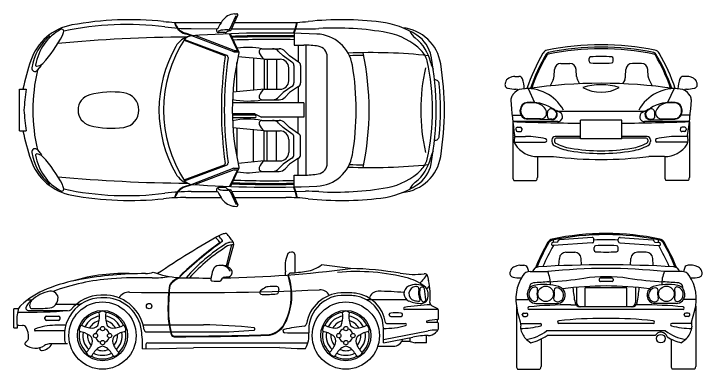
# Model space of a CAD drawing. Header units: millimetres. Extents: x -8431 to 21423, y 12317 to 28660.
# Drawn here: x 2724.99 to 2731.4, y 12316.99 to 12320.29 of the extents above; entities that cross this region are included whole.
import ezdxf

# ---------------------------------------------------------------- set-up
doc = ezdxf.new("R2010")
doc.units = ezdxf.units.MM

# ---------------------------------------------------------------- blocks, each defined once
blk = doc.blocks.new('coche086-Mazda Roadster')
for p, q in [((1472.505, 1578.3822), (1472.5597, 1578.5032)), ((1472.5176, 1578.3769), (1472.5759, 1578.5057)), ((1472.5453, 1578.5185), (1472.5661, 1578.5198)), ((1472.0931, 1578.4374), (1472.4199, 1578.4374)), ((1472.545, 1578.4374), (1473.0217, 1578.4374)), ((1472.1472, 1578.315), (1472.0859, 1578.3341)), ((1472.1609, 1578.316), (1472.0874, 1578.3389)), ((1472.1409, 1578.3821), (1472.3848, 1578.3814)), ((1472.4577, 1578.3451), (1472.3964, 1578.3451)), ((1472.4832, 1578.3594), (1472.5052, 1578.366)), ((1472.5719, 1578.1787), (1472.4981, 1578.3342)), ((1472.5867, 1578.1657), (1472.5066, 1578.3345)), ((1472.5195, 1578.3811), (1473.2069, 1578.3792)), ((1473.0995, 1578.3388), (1473.0995, 1578.2294)), ((1472.0749, 1578.2737), (1472.4516, 1578.1328)), ((1472.0805, 1578.2823), (1472.4716, 1578.136)), ((1472.5372, 1578.1657), (1472.1472, 1578.315)), ((1472.5422, 1578.1787), (1472.18, 1578.3173)), ((1473.0995, 1578.2294), (1473.1903, 1578.2294)), ((1473.1376, 1578.2294), (1473.1376, 1578.0742)), ((1473.2123, 1577.0203), (1473.2123, 1578.2291)), ((1472.5372, 1578.1657), (1472.5867, 1578.1657)), ((1472.5422, 1578.1787), (1472.5719, 1578.1787)), ((1472.5867, 1578.1657), (1472.5867, 1578.1563)), ((1472.8004, 1578.1946), (1472.9599, 1578.1946)), ((1472.9966, 1578.1279), (1472.9559, 1578.1701)), ((1473.0582, 1578.1279), (1473.0175, 1578.1701)), ((1472.8211, 1578.0975), (1472.5785, 1578.1204)), ((1472.7215, 1578.1069), (1472.7215, 1577.8086)), ((1472.8211, 1578.0975), (1472.8211, 1577.818)), ((1472.8211, 1578.0975), (1472.9696, 1578.0975)), ((1472.8485, 1578.0975), (1472.8485, 1577.818)), ((1472.9343, 1578.0975), (1472.9343, 1577.818)), ((1473.0801, 1578.0715), (1472.9966, 1578.1279)), ((1473.1417, 1578.0715), (1473.0582, 1578.1279)), ((1473.4079, 1577.1299), (1473.4079, 1578.1195)), ((1475.8454, 1578.078), (1475.8454, 1578.1041)), ((1476.0698, 1578.078), (1476.0698, 1578.1041)), ((1470.7097, 1577.9944), (1470.7469, 1578.0395)), ((1472.5671, 1577.794), (1472.5671, 1578.0659)), ((1473.0496, 1577.898), (1473.0496, 1578.0175)), ((1473.0977, 1578.0383), (1473.0977, 1577.8772)), ((1473.1593, 1578.0383), (1473.1593, 1577.8772)), ((1475.5827, 1578.0586), (1475.6664, 1578.0586)), ((1476.3325, 1578.0586), (1476.2489, 1578.0586)), ((1475.5192, 1577.9382), (1475.5228, 1578.0019)), ((1475.7299, 1577.9382), (1475.7263, 1578.0019)), ((1476.1853, 1577.9382), (1476.1889, 1578.0019)), ((1476.396, 1577.9382), (1476.3924, 1578.0019)), ((1475.1544, 1577.9379), (1475.1924, 1577.9379)), ((1475.5108, 1577.9066), (1475.4819, 1577.8494)), ((1475.7383, 1577.9066), (1475.7572, 1577.8693)), ((1476.1769, 1577.9066), (1476.158, 1577.8693)), ((1476.4044, 1577.9066), (1476.4334, 1577.8494)), ((1476.7608, 1577.9379), (1476.7228, 1577.9379)), ((1473.0801, 1577.844), (1472.9966, 1577.7876)), ((1473.1417, 1577.844), (1473.0582, 1577.7876)), ((1473.1376, 1577.8413), (1473.1376, 1577.6918)), ((1475.2787, 1577.8241), (1475.3387, 1577.6958)), ((1476.6365, 1577.8241), (1476.5765, 1577.6958)), ((1470.5438, 1577.818), (1470.6061, 1577.818)), ((1470.5438, 1577.4314), (1470.5438, 1577.818)), ((1472.8211, 1577.818), (1472.5302, 1577.7905)), ((1472.8211, 1577.818), (1472.9696, 1577.818)), ((1472.9966, 1577.7876), (1472.9559, 1577.7454)), ((1473.0582, 1577.7876), (1473.0175, 1577.7454)), ((1473.1891, 1577.6918), (1472.5251, 1577.6918)), ((1472.8004, 1577.7209), (1472.9599, 1577.7209)), ((1473.1891, 1577.6918), (1473.1891, 1577.5576)), ((1475.5246, 1577.6289), (1475.4982, 1577.6441)), ((1475.5221, 1577.6246), (1475.51, 1577.6315)), ((1476.3906, 1577.6289), (1476.417, 1577.6441)), ((1476.3931, 1577.6246), (1476.4052, 1577.6315)), ((1472.7352, 1577.5888), (1472.5244, 1577.5888)), ((1472.7352, 1577.5788), (1472.5246, 1577.5788)), ((1472.7352, 1577.5888), (1472.7951, 1577.5576)), ((1475.1292, 1577.5766), (1475.2126, 1577.5766)), ((1475.2039, 1577.6103), (1475.2039, 1577.6269)), ((1475.2089, 1577.6103), (1475.2089, 1577.6269)), ((1476.3735, 1577.6125), (1475.5417, 1577.6125)), ((1475.5752, 1577.6025), (1475.5423, 1577.6203)), ((1476.34, 1577.6025), (1476.3729, 1577.6203)), ((1476.786, 1577.5766), (1476.7026, 1577.5766)), ((1476.7063, 1577.6103), (1476.7063, 1577.6269)), ((1476.7113, 1577.6103), (1476.7113, 1577.6269)), ((1472.7352, 1577.5538), (1472.5252, 1577.5538)), ((1473.1891, 1577.5576), (1472.7951, 1577.5576)), ((1472.8004, 1577.5285), (1472.9599, 1577.5285)), ((1472.9966, 1577.4618), (1472.9559, 1577.504)), ((1473.0582, 1577.4618), (1473.0175, 1577.504)), ((1473.1376, 1577.4081), (1473.1376, 1577.5576)), ((1475.5537, 1577.5179), (1475.1355, 1577.5179)), ((1475.1358, 1577.5151), (1475.1358, 1576.9979)), ((1475.4985, 1577.5356), (1475.2725, 1577.5403)), ((1475.3938, 1577.5428), (1475.2726, 1577.5453)), ((1475.4986, 1577.5406), (1475.4822, 1577.541)), ((1476.1509, 1577.5312), (1475.7643, 1577.5312)), ((1475.7643, 1577.3564), (1475.7643, 1577.5312)), ((1476.1509, 1577.3564), (1476.1509, 1577.5312)), ((1476.7797, 1577.5179), (1476.3615, 1577.5179)), ((1476.4166, 1577.5406), (1476.433, 1577.541)), ((1476.4167, 1577.5356), (1476.6428, 1577.5403)), ((1476.5214, 1577.5428), (1476.6427, 1577.5453)), ((1476.7794, 1577.5151), (1476.7794, 1576.9979)), ((1472.8211, 1577.4314), (1472.5302, 1577.4589)), ((1472.5671, 1577.4554), (1472.5671, 1577.1835)), ((1472.7215, 1577.1425), (1472.7215, 1577.4408)), ((1473.0801, 1577.4053), (1472.9966, 1577.4618)), ((1473.1417, 1577.4053), (1473.0582, 1577.4618)), ((1475.1642, 1577.4487), (1475.1657, 1577.4376)), ((1475.1791, 1577.4657), (1475.2043, 1577.4657)), ((1475.2192, 1577.4527), (1475.2207, 1577.4416)), ((1476.696, 1577.4527), (1476.6945, 1577.4416)), ((1476.7361, 1577.4657), (1476.7109, 1577.4657)), ((1476.751, 1577.4487), (1476.7495, 1577.4376)), ((1470.5438, 1577.4314), (1470.6061, 1577.4314)), ((1472.8211, 1577.1519), (1472.8211, 1577.4314)), ((1472.8211, 1577.4314), (1472.9696, 1577.4314)), ((1472.8485, 1577.1519), (1472.8485, 1577.4314)), ((1472.9343, 1577.1519), (1472.9343, 1577.4314)), ((1473.0977, 1577.2111), (1473.0977, 1577.3722)), ((1473.1593, 1577.2111), (1473.1593, 1577.3722)), ((1475.153, 1577.3794), (1475.2552, 1577.3794)), ((1475.1806, 1577.4246), (1475.2058, 1577.4246)), ((1475.7643, 1577.3795), (1475.5291, 1577.3795)), ((1476.3861, 1577.3795), (1476.1509, 1577.3795)), ((1476.7622, 1577.3794), (1476.66, 1577.3794)), ((1476.7346, 1577.4246), (1476.7094, 1577.4246)), ((1473.0496, 1577.3514), (1473.0496, 1577.2319)), ((1475.1523, 1577.3703), (1475.1489, 1577.3487)), ((1475.1492, 1577.3278), (1475.4378, 1577.3278)), ((1475.4991, 1577.3495), (1475.4991, 1577.3314)), ((1475.5241, 1577.3495), (1475.5241, 1577.3314)), ((1475.7643, 1577.3645), (1475.5391, 1577.3645)), ((1476.1509, 1577.3564), (1475.7643, 1577.3564)), ((1476.3761, 1577.3645), (1476.1509, 1577.3645)), ((1476.3911, 1577.3495), (1476.3911, 1577.3314)), ((1476.4161, 1577.3495), (1476.4161, 1577.3314)), ((1476.766, 1577.3278), (1476.4774, 1577.3278)), ((1476.7629, 1577.3703), (1476.7663, 1577.3487)), ((1470.7097, 1577.2549), (1470.7469, 1577.2099)), ((1475.3644, 1577.1922), (1475.3644, 1576.9979)), ((1475.3679, 1577.1922), (1475.5134, 1577.1922)), ((1476.5473, 1577.1922), (1476.4018, 1577.1922)), ((1476.5508, 1577.1922), (1476.5508, 1576.9979)), ((1472.0749, 1576.9757), (1472.4516, 1577.1166)), ((1472.8211, 1577.1519), (1472.5785, 1577.129)), ((1472.8211, 1577.1519), (1472.9696, 1577.1519)), ((1472.9966, 1577.1215), (1472.9559, 1577.0793)), ((1473.0801, 1577.1779), (1472.9966, 1577.1215)), ((1473.0582, 1577.1215), (1473.0175, 1577.0793)), ((1473.1417, 1577.1779), (1473.0582, 1577.1215)), ((1473.1376, 1577.02), (1473.1376, 1577.1752)), ((1472.0805, 1576.9671), (1472.4716, 1577.1134)), ((1472.5372, 1577.0837), (1472.1472, 1576.9344)), ((1472.5422, 1577.0707), (1472.18, 1576.9321)), ((1472.5719, 1577.0707), (1472.4981, 1576.9152)), ((1472.5867, 1577.0837), (1472.5066, 1576.9149)), ((1472.5372, 1577.0837), (1472.5867, 1577.0837)), ((1472.5422, 1577.0707), (1472.5719, 1577.0707)), ((1472.5867, 1577.0931), (1472.5867, 1577.0837)), ((1472.8004, 1577.0548), (1472.9599, 1577.0548)), ((1473.0995, 1577.02), (1473.1903, 1577.02)), ((1473.0995, 1576.9106), (1473.0995, 1577.02)), ((1472.1472, 1576.9344), (1472.0859, 1576.9153)), ((1472.1609, 1576.9334), (1472.0874, 1576.9105)), ((1475.1458, 1576.9714), (1475.3544, 1576.9714)), ((1476.7694, 1576.9714), (1476.5608, 1576.9714)), ((1472.1409, 1576.8673), (1472.3848, 1576.8679)), ((1472.4577, 1576.9042), (1472.3964, 1576.9042)), ((1472.4832, 1576.89), (1472.5052, 1576.8834)), ((1472.505, 1576.8672), (1472.5597, 1576.7462)), ((1472.5176, 1576.8725), (1472.5759, 1576.7436)), ((1472.5195, 1576.8683), (1473.2069, 1576.8702)), ((1472.0931, 1576.812), (1472.4199, 1576.812)), ((1472.545, 1576.812), (1473.0217, 1576.812)), ((1472.5453, 1576.7308), (1472.5661, 1576.7295)), ((1475.5146, 1576.3949), (1475.5146, 1576.4183)), ((1475.8735, 1576.44), (1475.5688, 1576.4187)), ((1475.8896, 1576.405), (1475.8896, 1576.4251)), ((1476.1177, 1576.405), (1476.1177, 1576.4251)), ((1476.1338, 1576.44), (1476.4385, 1576.4187)), ((1476.4927, 1576.3949), (1476.4927, 1576.4183)), ((1472.5183, 1576.3713), (1472.4667, 1576.1761)), ((1472.5341, 1576.3725), (1472.4806, 1576.1698)), ((1472.5331, 1576.3975), (1472.5341, 1576.3725)), ((1475.4958, 1576.3796), (1475.4958, 1576.3796)), ((1475.5502, 1576.3974), (1475.5098, 1576.3946)), ((1475.8756, 1576.3901), (1475.5119, 1576.3646)), ((1475.5548, 1576.4024), (1475.5548, 1576.4038)), ((1475.8914, 1576.3226), (1475.8914, 1576.3487)), ((1476.1159, 1576.3226), (1476.1159, 1576.3487)), ((1476.1317, 1576.3901), (1476.4954, 1576.3646)), ((1476.4525, 1576.4024), (1476.4525, 1576.4038)), ((1476.4571, 1576.3974), (1476.4975, 1576.3946)), ((1476.5115, 1576.3796), (1476.5115, 1576.3796)), ((1475.6288, 1576.3032), (1475.7124, 1576.3032)), ((1476.3785, 1576.3032), (1476.2949, 1576.3032)), ((1475.5653, 1576.1828), (1475.5689, 1576.2466)), ((1475.7758, 1576.1839), (1475.7723, 1576.2466)), ((1476.2315, 1576.1839), (1476.235, 1576.2466)), ((1476.442, 1576.1828), (1476.4384, 1576.2466)), ((1473.6242, 1576.1526), (1473.3542, 1576.1865)), ((1475.2005, 1576.1826), (1475.2385, 1576.1826)), ((1476.8068, 1576.1826), (1476.7688, 1576.1826)), ((1473.0459, 1576.0924), (1473.0643, 1576.1107)), ((1475.2961, 1576.1239), (1475.4616, 1576.1239)), ((1476.7112, 1576.1239), (1476.5457, 1576.1239)), ((1472.424, 1576.0463), (1472.4321, 1576.0613)), ((1472.4548, 1576.0723), (1472.4529, 1576.0652)), ((1475.9381, 1576.0517), (1475.9381, 1576.0416)), ((1476.0592, 1576.0617), (1475.9481, 1576.0617)), ((1476.0592, 1576.0316), (1475.9481, 1576.0316)), ((1476.0692, 1576.0517), (1476.0692, 1576.0416)), ((1475.2903, 1575.969), (1475.2903, 1575.9781)), ((1475.7298, 1575.9772), (1475.7298, 1575.8372)), ((1475.8104, 1575.7972), (1475.8104, 1575.972)), ((1476.1969, 1575.972), (1475.8104, 1575.972)), ((1476.1969, 1575.7972), (1476.1969, 1575.972)), ((1476.2775, 1575.9772), (1476.2775, 1575.8372)), ((1476.7171, 1575.969), (1476.7171, 1575.9781)), ((1470.6599, 1575.8572), (1470.6145, 1575.8572)), ((1473.7732, 1575.8629), (1474.1479, 1575.8629)), ((1475.1637, 1575.8629), (1475.2842, 1575.8629)), ((1476.8436, 1575.8629), (1476.7231, 1575.8629)), ((1470.4902, 1575.601), (1470.4902, 1575.7758)), ((1470.5338, 1575.7758), (1470.4902, 1575.7758)), ((1470.8854, 1575.8212), (1471.116, 1575.8212)), ((1474.4398, 1575.7724), (1474.1272, 1575.7724)), ((1475.1693, 1575.8012), (1475.1693, 1575.2425)), ((1476.7202, 1575.7724), (1475.2872, 1575.7724)), ((1475.3503, 1575.828), (1475.5523, 1575.828)), ((1475.6753, 1575.8144), (1475.7237, 1575.8144)), ((1476.2482, 1575.7972), (1475.7591, 1575.7972)), ((1476.332, 1575.8144), (1476.2836, 1575.8144)), ((1476.657, 1575.828), (1476.455, 1575.828)), ((1476.8379, 1575.8012), (1476.8379, 1575.2425)), ((1470.6229, 1575.7625), (1470.9891, 1575.7625)), ((1470.7956, 1575.7103), (1470.906, 1575.7103)), ((1473.9846, 1575.7214), (1473.9846, 1575.7234)), ((1474.1101, 1575.7214), (1474.1101, 1575.7234)), ((1474.4452, 1575.6885), (1474.4452, 1575.7553)), ((1475.2077, 1575.6524), (1475.1775, 1575.7639)), ((1475.2242, 1575.7214), (1475.2242, 1575.7234)), ((1475.2391, 1575.7064), (1475.2614, 1575.7064)), ((1475.2392, 1575.7384), (1475.2614, 1575.7384)), ((1475.2764, 1575.7214), (1475.2764, 1575.7234)), ((1476.7309, 1575.7214), (1476.7309, 1575.7234)), ((1476.7682, 1575.7384), (1476.7459, 1575.7384)), ((1476.7682, 1575.7064), (1476.7459, 1575.7064)), ((1476.7831, 1575.7214), (1476.7831, 1575.7234)), ((1476.7996, 1575.6524), (1476.8298, 1575.7639)), ((1470.7806, 1575.6842), (1470.7806, 1575.6953)), ((1470.906, 1575.6692), (1470.7956, 1575.6692)), ((1470.921, 1575.6842), (1470.921, 1575.6953)), ((1473.9611, 1575.6406), (1474.1348, 1575.6406)), ((1474.4352, 1575.65), (1474.3378, 1575.65)), ((1474.4345, 1575.65), (1474.4345, 1575.6784)), ((1475.2097, 1575.6406), (1475.3922, 1575.6406)), ((1476.0195, 1575.6885), (1475.9375, 1575.6885)), ((1476.7976, 1575.6406), (1476.6151, 1575.6406)), ((1470.4902, 1575.601), (1470.5247, 1575.601)), ((1470.5247, 1575.601), (1470.5247, 1575.6294)), ((1470.5379, 1575.6241), (1470.5703, 1575.6237)), ((1470.9736, 1575.624), (1470.8736, 1575.624)), ((1471.694, 1575.6276), (1472.2553, 1575.6276)), ((1474.4391, 1575.5804), (1474.4241, 1575.5804)), ((1474.4452, 1575.6189), (1474.4452, 1575.64)), ((1475.2092, 1575.6284), (1475.2064, 1575.6085)), ((1476.4419, 1575.64), (1475.5654, 1575.64)), ((1476.7981, 1575.6284), (1476.8009, 1575.6085)), ((1470.9634, 1575.5725), (1470.69, 1575.5725)), ((1471.7278, 1575.5621), (1472.3512, 1575.5621)), ((1473.9328, 1575.4618), (1474.2037, 1575.5144)), ((1473.9332, 1575.4924), (1474.3477, 1575.573)), ((1474.3319, 1575.4601), (1474.3319, 1575.5288)), ((1476.5569, 1575.5726), (1475.4504, 1575.5726)), ((1476.4618, 1575.5291), (1475.4546, 1575.5291)), ((1470.9912, 1575.4505), (1470.8204, 1575.4505)), ((1471.724, 1575.4058), (1471.724, 1575.4513)), ((1471.734, 1575.4613), (1473.2281, 1575.4613)), ((1474.1806, 1575.4725), (1474.1003, 1575.4725)), ((1474.1806, 1575.4725), (1474.1806, 1575.5099)), ((1474.1806, 1575.4725), (1474.2251, 1575.4601)), ((1474.3319, 1575.4601), (1474.2251, 1575.4601)), ((1475.2622, 1575.4924), (1475.3022, 1575.4618)), ((1475.398, 1575.4958), (1475.398, 1575.2425)), ((1476.6093, 1575.4958), (1476.6093, 1575.2425)), ((1476.7451, 1575.4924), (1476.7051, 1575.4618)), ((1470.7321, 1575.409), (1470.7321, 1575.4166)), ((1471.689, 1575.405), (1472.1628, 1575.4156)), ((1472.9632, 1575.4186), (1472.1628, 1575.4156)), ((1472.9632, 1575.4186), (1473.1278, 1575.4094)), ((1473.1278, 1575.4094), (1473.2064, 1575.4094)), ((1473.8779, 1575.4295), (1474.0235, 1575.4295)), ((1475.1793, 1575.216), (1475.388, 1575.216)), ((1476.828, 1575.216), (1476.6193, 1575.216))]:
    blk.add_line(p, q)
for centre, radius in [((1475.4419, 1575.9167), 0.0722), ((1476.5654, 1575.9167), 0.0722), ((1471.3164, 1575.5287), 0.3127), ((1473.5814, 1575.5287), 0.3127), ((1471.7502, 1575.8027), 0.025), ((1471.3164, 1575.5287), 0.2336), ((1473.5814, 1575.5287), 0.2336), ((1471.3164, 1575.5941), 0.02), ((1473.5814, 1575.5941), 0.02), ((1471.2511, 1575.5287), 0.02), ((1471.3817, 1575.5287), 0.02), ((1473.5161, 1575.5287), 0.02), ((1473.6467, 1575.5287), 0.02), ((1476.5143, 1575.5001), 0.04), ((1471.3164, 1575.4634), 0.02), ((1473.5814, 1575.4634), 0.02)]:
    blk.add_circle(centre, radius)
for centre, radius, start, end in [((1471.571, 1575.4647), 3, 84.006, 100.362), ((1472.5546, 1578.3688), 0.15, 93.5474, 145.184), ((1472.5667, 1578.5099), 0.01, 335.683, 93.547), ((1473.5438, 1575.4647), 3, 83.0692, 95.994), ((1471.1213, 1577.9239), 0.5, 100.362, 161.149), ((1471.5445, 1575.5903), 2.8294, 82.8404, 102.011), ((1472.0931, 1580.4374), 2, 264.006, 270), ((1472.1464, 1580.3821), 2, 262.84, 269.843), ((1472.1305, 1578.4773), 0.15, 194.301, 252.706), ((1472.1305, 1578.4773), 0.145, 194.918, 252.706), ((1472.9452, 1578.0972), 0.6258, 145.184, 152.758), ((1473.0217, 1580.4374), 2, 270, 275.994), ((1472.7308, 1578.5063), 0.4001, 335.26, 350.467), ((1472.7308, 1578.5063), 0.4051, 335.567, 350.624), ((1473.8093, 1577.6486), 0.8, 57.1837, 83.0692), ((1471.1561, 1577.9646), 0.47, 118.905, 170.302), ((1470.9377, 1578.3602), 0.0182, 352.401, 118.921), ((1470.8368, 1578.3737), 0.12, 332.139, 352.401), ((1472.8762, 1568.1821), 10.1591, 87.5403, 94.115), ((1472.3964, 1578.3651), 0.02, 112.374, 270), ((1472.4236, 1578.3273), 0.04, 95.3648, 143.294), ((1472.4897, 1577.624), 0.7464, 90.2187, 95.3648), ((1472.4577, 1578.3651), 0.02, 270, 321.429), ((1472.4889, 1578.3402), 0.02, 106.796, 141.429), ((1472.4867, 1578.3904), 0.02, 270.219, 335.683), ((1472.4994, 1578.3851), 0.02, 286.796, 335.683), ((1473.2124, 1580.3792), 2, 269.843, 273.381), ((1473.4881, 1575.7127), 2.6746, 79.6657, 93.3807), ((1473.8602, 1577.7537), 0.6, 45.1289, 79.6657), ((1474.0694, 1577.992), 0.4, 9.15755, 84.1537), ((1474.3523, 1578.4517), 0.2, 207.991, 231.528), ((1471.15, 1577.9352), 0.5, 130.357, 170.399), ((1469.8355, 1578.903), 1.2526, 317.631, 332.139), ((1472.1862, 1564.6049), 13.6992, 90.3528, 95.3854), ((1473.0771, 1577.6247), 1.194, 146.582, 213.418), ((1472.1722, 1578.1166), 0.2, 103.682, 150.339), ((1472.1536, 1578.2176), 0.0977, 93.7837, 138.498), ((1472.8762, 1568.1821), 10.1341, 88.737, 92.0241), ((1472.8762, 1568.1821), 10.1241, 88.7358, 91.9996), ((1472.8762, 1568.1821), 10.0991, 88.7326, 91.9382), ((1473.2971, 1577.9822), 0.35, 9.81956, 87.5403), ((1473.9764, 1577.9786), 0.4043, 12.3175, 51.5277), ((1474.0803, 1578.0688), 0.3, 10.6293, 57.1837), ((1473.036, 1577.6247), 1.194, 150.339, 209.661), ((1472.6719, 1577.5249), 0.6817, 79.2412, 98.5236), ((1473.1903, 1577.4294), 0.8, 80.3338, 90), ((1473.3079, 1578.1195), 0.1, 0, 80.3338), ((1475.9576, 1575.7604), 2.4723, 78.3012, 101.699), ((1475.9576, 1575.7604), 2.4493, 78.449, 101.551), ((1474.8128, 1577.6247), 2.2887, 166.57, 193.43), ((1472.8004, 1578.1677), 0.0269, 90, 202.993), ((1472.9159, 1578.2168), 0.1524, 202.993, 231.513), ((1472.8983, 1578.1146), 0.08, 43.9391, 90), ((1472.9599, 1578.1146), 0.08, 43.9391, 90), ((1473.813, 1573.0586), 5.1003, 83.9446, 92.3742), ((1471.2317, 1577.6247), 2.5661, 347.996, 12.004), ((1474.1424, 1578.0371), 0.2, 12.8429, 45.1289), ((1476.9562, 1577.2549), 1.7823, 149.749, 161.374), ((1476.9562, 1577.2549), 1.7523, 149.439, 160.938), ((1475.4685, 1578.1226), 0.06, 101.699, 149.749), ((1475.4732, 1578.1306), 0.03, 101.551, 149.439), ((1475.4697, 1578.1247), 0.02, 101.661, 149.669), ((1475.9576, 1575.7604), 2.4341, 78.3391, 101.661), ((1476.442, 1578.1306), 0.03, 30.561, 78.449), ((1476.4455, 1578.1247), 0.02, 30.3308, 78.3391), ((1476.4467, 1578.1226), 0.06, 30.2513, 78.3012), ((1474.959, 1577.2549), 1.7523, 19.062, 30.561), ((1474.959, 1577.2549), 1.7823, 18.6258, 30.2513), ((1472.7537, 1577.3666), 2.2249, 161.149, 168.296), ((1475.9633, 1577.6247), 3.5404, 171.925, 188.075), ((1475.9633, 1577.6247), 3.5132, 171.987, 188.013), ((1472.4481, 1578.1234), 0.01, 351.925, 69.49), ((1472.4646, 1578.1172), 0.02, 351.986, 69.49), ((1472.9696, 1578.0175), 0.08, 0, 90), ((1473.813, 1573.0586), 5.0753, 90.7467, 92.2433), ((1472.3333, 1577.6247), 2.0555, 347.157, 12.843), ((1471.7138, 1577.6247), 2.7078, 349.371, 10.71), ((1476.9562, 1577.2549), 1.7423, 149.669, 160.77), ((1475.8604, 1578.1041), 0.015, 94.4719, 180), ((1475.8604, 1578.078), 0.015, 180, 267.328), ((1475.9576, 1576.861), 1.2619, 85.5281, 94.4719), ((1476.0548, 1578.078), 0.015, 272.672, 0), ((1476.0548, 1578.1041), 0.015, 0, 85.5281), ((1474.959, 1577.2549), 1.7423, 19.2301, 30.3308), ((1470.6866, 1578.0135), 0.03, 170.399, 322.556), ((1470.7021, 1578.0422), 0.00946, 170.329, 270.27), ((1470.7018, 1578.1128), 0.08, 270.27, 317.631), ((1473.0577, 1578.0383), 0.04, 0, 55.9458), ((1473.1193, 1578.0383), 0.04, 0, 55.9458), ((1471.2317, 1577.6247), 2.4461, 350.18, 9.82), ((1476.1023, 1577.6247), 1.823, 167.524, 192.476), ((1474.5668, 1578.1075), 0.2, 192.318, 210.629), ((1471.791, 1577.6247), 2.7078, 350.842, 9.158), ((1475.5827, 1577.9986), 0.06, 90, 176.775), ((1475.6664, 1577.9986), 0.06, 3.22452, 90), ((1475.9576, 1580.1613), 2.1006, 267.328, 272.672), ((1476.2488, 1577.9986), 0.06, 90, 176.775), ((1476.3325, 1577.9986), 0.06, 3.22452, 90), ((1472.3129, 1577.6247), 1.6448, 166.978, 193.022), ((1472.9696, 1577.898), 0.08, 270, 0), ((1474.4112, 1577.8649), 0.04, 5.16572, 95.8814), ((1475.1245, 1577.8668), 0.06, 116.748, 164.89), ((1475.2178, 1577.6817), 0.2673, 109.762, 116.748), ((1475.1544, 1577.8579), 0.08, 90, 109.762), ((1475.1924, 1577.9029), 0.035, 21.1167, 90), ((1474.9818, 1577.8216), 0.2608, 0.3283, 21.1167), ((1475.4394, 1577.9427), 0.08, 333.207, 356.775), ((1475.8097, 1577.9427), 0.08, 183.225, 206.79), ((1476.1055, 1577.9427), 0.08, 333.21, 356.775), ((1476.4758, 1577.9427), 0.08, 183.225, 206.793), ((1476.9334, 1577.8216), 0.2608, 158.883, 179.672), ((1476.7228, 1577.9029), 0.035, 90, 158.883), ((1476.7608, 1577.8579), 0.08, 70.238, 90), ((1476.6974, 1577.6817), 0.2673, 63.2516, 70.238), ((1476.7907, 1577.8668), 0.06, 15.1102, 63.2516), ((1473.0577, 1577.8772), 0.04, 304.054, 0), ((1473.1193, 1577.8772), 0.04, 304.054, 0), ((1471.7542, 1577.6247), 2.7078, 354.834, 5.165), ((1475.0974, 1577.8617), 0.035, 167.196, 260.317), ((1475.3879, 1577.7957), 0.3328, 164.89, 167.196), ((1475.1912, 1578.4113), 0.5926, 260.317, 267.248), ((1475.2364, 1577.7018), 0.12, 97.7389, 146.103), ((1475.2716, 1577.4426), 0.3816, 28.6309, 97.7389), ((1475.9576, 1573.1871), 4.6865, 81.6694, 98.3306), ((1475.9576, 1577.2751), 0.5858, 73.258, 106.742), ((1475.9576, 1578.1223), 0.3323, 239.475, 300.525), ((1476.6436, 1577.4426), 0.3816, 82.2611, 151.369), ((1476.6788, 1577.7018), 0.12, 33.8969, 82.2611), ((1476.724, 1578.4113), 0.5926, 272.752, 279.683), ((1476.8178, 1577.8617), 0.035, 279.683, 12.804), ((1476.5274, 1577.7957), 0.3328, 12.8044, 15.1102), ((1473.1959, 1577.4407), 2.6171, 171.712, 175.968), ((1471.2351, 1577.6247), 0.1468, 104.883, 255.116), ((1471.4028, 1576.9935), 0.8, 81.9658, 104.884), ((1471.492, 1577.6247), 0.1625, 278.033, 81.964), ((1472.8004, 1577.7478), 0.0269, 157.007, 270), ((1472.9159, 1577.6987), 0.1524, 128.487, 157.007), ((1475.5165, 1577.5136), 0.4575, 146.103, 148.501), ((1475.1611, 1577.7844), 0.035, 47.3142, 87.2482), ((1476.7541, 1577.7844), 0.035, 92.7518, 132.686), ((1476.3987, 1577.5136), 0.4575, 31.4986, 33.8969), ((1472.6719, 1578.3906), 0.6817, 257.669, 280.759), ((1472.8983, 1577.8009), 0.08, 270, 316.061), ((1472.9599, 1577.8009), 0.08, 270, 316.061), ((1475.1776, 1577.7213), 0.06, 148.501, 183.646), ((1479.1096, 1577.9718), 4, 183.646, 188.387), ((1475.2739, 1577.6269), 0.07, 94.1904, 180), ((1475.2739, 1577.6269), 0.065, 94.1904, 180), ((1475.298, 1577.2978), 0.4, 59.9676, 94.1904), ((1475.298, 1577.2978), 0.395, 81.8394, 94.1904), ((1476.6172, 1577.2978), 0.4, 85.8096, 120.032), ((1476.6172, 1577.2978), 0.395, 85.8096, 98.1606), ((1476.6413, 1577.6269), 0.065, 0, 85.8096), ((1476.6413, 1577.6269), 0.07, 0, 85.8096), ((1472.8056, 1577.9718), 4, 351.613, 356.354), ((1476.7376, 1577.7213), 0.06, 356.354, 31.499), ((1475.3371, 1577.57), 0.12, 25.2615, 81.8394), ((1475.4925, 1577.6012), 0.035, 59.9676, 172.461), ((1475.4995, 1577.5856), 0.05, 268.802, 59.968), ((1476.4157, 1577.5856), 0.05, 120.032, 271.198), ((1476.4227, 1577.6012), 0.035, 7.53914, 120.032), ((1476.5781, 1577.57), 0.12, 98.1606, 154.739), ((1473.1959, 1577.8087), 2.6171, 184.032, 188.288), ((1472.7352, 1577.5663), 0.0125, 270, 90), ((1475.2739, 1577.6103), 0.07, 180, 268.802), ((1475.2739, 1577.6103), 0.065, 180, 268.802), ((1475.3958, 1577.5978), 0.055, 268.802, 25.261), ((1475.6163, 1577.5848), 0.1599, 172.461, 188.052), ((1475.4995, 1577.5856), 0.045, 268.802, 59.968), ((1475.5538, 1577.5629), 0.045, 265.438, 61.498), ((1476.3615, 1577.5629), 0.045, 118.502, 274.562), ((1476.4157, 1577.5856), 0.045, 120.032, 271.198), ((1476.2989, 1577.5848), 0.1599, 351.948, 7.539), ((1476.5194, 1577.5978), 0.055, 154.739, 271.198), ((1476.6413, 1577.6103), 0.065, 271.198, 0), ((1476.6413, 1577.6103), 0.07, 271.198, 0), ((1472.6719, 1576.8587), 0.6817, 79.2412, 102.331), ((1472.8004, 1577.5016), 0.0269, 90, 202.993), ((1472.8983, 1577.4485), 0.08, 43.9391, 90), ((1472.9599, 1577.4485), 0.08, 43.9391, 90), ((1475.9576, 1598.9334), 21.4312, 267.801, 269.483), ((1475.4827, 1577.566), 0.025, 188.052, 268.802), ((1475.9576, 1598.9334), 21.4313, 270.517, 272.198), ((1476.4325, 1577.566), 0.025, 271.198, 351.948), ((1471.4028, 1578.2559), 0.8, 255.116, 278.034), ((1472.9159, 1577.5507), 0.1524, 202.993, 231.513), ((1475.1791, 1577.4507), 0.015, 90, 187.605), ((1475.1806, 1577.4396), 0.015, 187.605, 270), ((1475.2043, 1577.4507), 0.015, 7.71206, 90), ((1475.2058, 1577.4396), 0.015, 270, 7.712), ((1476.7094, 1577.4396), 0.015, 172.288, 270), ((1476.7109, 1577.4507), 0.015, 90, 172.288), ((1476.7346, 1577.4396), 0.015, 270, 352.395), ((1476.7361, 1577.4507), 0.015, 352.395, 90), ((1472.7537, 1577.8828), 2.2249, 191.704, 198.851), ((1472.9696, 1577.3514), 0.08, 0, 90), ((1473.0577, 1577.3722), 0.04, 0, 55.9458), ((1473.1193, 1577.3722), 0.04, 0, 55.9458), ((1474.4112, 1577.3845), 0.04, 264.119, 354.834), ((1475.093, 1577.3797), 0.06, 350.969, 8.387), ((1475.2552, 1576.5794), 0.8, 76.5484, 90), ((1475.5291, 1577.3495), 0.03, 90, 180), ((1476.3861, 1577.3495), 0.03, 0, 90), ((1476.66, 1576.5794), 0.8, 90, 103.452), ((1476.8222, 1577.3797), 0.06, 171.613, 189.031), ((1475.2081, 1577.3393), 0.06, 170.969, 212.786), ((1475.3679, 1577.4422), 0.25, 212.786, 270), ((1475.4378, 1577.3428), 0.015, 270, 76.548), ((1475.5391, 1577.3314), 0.04, 180, 242.367), ((1475.5391, 1577.3495), 0.015, 90, 180), ((1475.5391, 1577.3314), 0.015, 180, 242.367), ((1475.7525, 1577.739), 0.475, 242.367, 260.291), ((1476.1628, 1577.739), 0.475, 279.709, 297.633), ((1476.3761, 1577.3495), 0.015, 0, 90), ((1476.3761, 1577.3314), 0.015, 297.633, 0), ((1476.3761, 1577.3314), 0.04, 297.633, 0), ((1476.4774, 1577.3428), 0.015, 103.452, 270), ((1476.5473, 1577.4422), 0.25, 270, 327.214), ((1476.7071, 1577.3393), 0.06, 327.214, 9.031), ((1470.6866, 1577.2358), 0.03, 37.444, 189.601), ((1474.5668, 1577.1419), 0.2, 149.371, 167.682), ((1475.7525, 1577.739), 0.5, 242.367, 260.291), ((1475.9576, 1578.938), 1.7164, 260.291, 279.709), ((1475.9576, 1578.938), 1.6914, 260.291, 279.709), ((1476.1628, 1577.739), 0.5, 279.709, 297.633), ((1471.15, 1577.3142), 0.5, 189.601, 229.643), ((1470.7021, 1577.2072), 0.00946, 89.7296, 189.671), ((1471.1561, 1577.2847), 0.47, 189.698, 241.095), ((1470.7018, 1577.1366), 0.08, 42.3692, 89.7296), ((1469.8355, 1576.3464), 1.2526, 27.861, 42.3692), ((1472.9696, 1577.2319), 0.08, 270, 0), ((1473.0577, 1577.2111), 0.04, 304.054, 0), ((1473.1193, 1577.2111), 0.04, 304.054, 0), ((1473.2971, 1577.2672), 0.35, 272.46, 350.18), ((1474.0694, 1577.2574), 0.4, 275.846, 350.842), ((1473.9764, 1577.2708), 0.4043, 308.472, 347.682), ((1475.9576, 1580.9836), 3.8173, 263.318, 276.682), ((1471.1213, 1577.3255), 0.5, 198.851, 259.638), ((1472.4481, 1577.126), 0.01, 290.51, 8.075), ((1472.4646, 1577.1321), 0.02, 290.51, 8.013), ((1472.9159, 1577.0326), 0.1524, 128.487, 157.007), ((1473.3079, 1577.1299), 0.1, 279.666, 0), ((1473.813, 1582.1908), 5.1003, 267.626, 276.055), ((1473.813, 1582.1908), 5.0753, 267.757, 269.253), ((1474.0803, 1577.1806), 0.3, 302.816, 349.371), ((1474.1424, 1577.2122), 0.2, 314.871, 347.157), ((1472.6719, 1577.7245), 0.6817, 261.476, 280.759), ((1472.8004, 1577.0816), 0.0269, 157.007, 270), ((1472.8983, 1577.1348), 0.08, 270, 316.061), ((1472.9599, 1577.1348), 0.08, 270, 316.061), ((1473.8602, 1577.4957), 0.6, 280.334, 314.871), ((1472.1862, 1590.6445), 13.6992, 264.615, 269.647), ((1472.1722, 1577.1328), 0.2, 209.661, 256.318), ((1473.1903, 1577.82), 0.8, 270, 279.666), ((1475.1758, 1576.9979), 0.04, 180, 221.41), ((1475.3244, 1576.9979), 0.04, 318.59, 0), ((1476.5908, 1576.9979), 0.04, 180, 221.41), ((1476.7394, 1576.9979), 0.04, 318.59, 0), ((1470.8368, 1576.8757), 0.12, 7.59861, 27.861), ((1472.1536, 1577.0318), 0.0977, 221.502, 266.216), ((1472.8762, 1587.0673), 10.1591, 265.885, 272.46), ((1472.8762, 1587.0673), 10.1341, 267.976, 271.263), ((1472.8762, 1587.0673), 10.1241, 268, 271.264), ((1472.8762, 1587.0673), 10.0991, 268.062, 271.267), ((1473.8093, 1577.6008), 0.8, 276.931, 302.816), ((1474.3523, 1576.7977), 0.2, 128.472, 152.009), ((1470.9377, 1576.8892), 0.0182, 241.079, 7.599), ((1471.5445, 1579.659), 2.8294, 257.989, 277.16), ((1472.1464, 1574.8673), 2, 90.157, 97.1596), ((1472.1305, 1576.7721), 0.15, 107.294, 165.699), ((1472.1305, 1576.7721), 0.145, 107.294, 165.082), ((1472.3964, 1576.8842), 0.02, 90, 247.626), ((1472.9452, 1577.1522), 0.6258, 207.242, 214.816), ((1472.4236, 1576.9221), 0.04, 216.706, 264.635), ((1472.4897, 1577.6254), 0.7464, 264.635, 269.781), ((1472.4577, 1576.8842), 0.02, 38.571, 90), ((1472.4889, 1576.9092), 0.02, 218.571, 253.204), ((1472.4867, 1576.859), 0.02, 24.3174, 89.7813), ((1472.4994, 1576.8642), 0.02, 24.3174, 73.204), ((1472.7308, 1576.7431), 0.4001, 9.53349, 24.7405), ((1472.7308, 1576.7431), 0.4051, 9.37576, 24.4334), ((1473.2124, 1574.8702), 2, 86.6193, 90.157), ((1473.4881, 1579.5367), 2.6746, 266.619, 280.334), ((1471.571, 1579.7847), 3, 259.638, 275.994), ((1472.0931, 1574.812), 2, 90, 95.994), ((1472.5546, 1576.8806), 0.15, 214.816, 266.453), ((1473.0217, 1574.812), 2, 84.006, 90), ((1473.5438, 1579.7847), 3, 264.006, 276.931), ((1472.5667, 1576.7395), 0.01, 266.453, 24.317), ((1472.4563, 1576.3959), 0.08, 95.5797, 118.802), ((1472.5154, 1575.7912), 0.6876, 93.7412, 95.5797), ((1471.8636, 1575.9373), 0.8124, 34.5043, 41.6649), ((1476.0037, 1574.005), 2.4723, 78.3012, 101.699), ((1475.8607, 1570.2039), 7.1461, 118.802, 124.341), ((1471.8636, 1575.9373), 0.7124, 40.7721, 44.7836), ((1471.8636, 1575.9373), 0.7424, 40.2012, 44.1355), ((1472.423, 1576.41), 0.01, 306.205, 40.201), ((1475.5145, 1576.3672), 0.06, 101.699, 149.749), ((1475.5145, 1576.3672), 0.06, 101.699, 149.749), ((1475.5145, 1576.3672), 0.05, 101.699, 149.749), ((1475.5145, 1576.3672), 0.05, 101.699, 149.749), ((1476.0037, 1574.005), 2.4623, 78.3012, 101.699), ((1475.5698, 1576.4038), 0.015, 94.0002, 180), ((1475.8746, 1576.4251), 0.015, 0, 94.0002), ((1476.0037, 1574.005), 2.4141, 87.2918, 92.7082), ((1476.1327, 1576.4251), 0.015, 85.9998, 180), ((1476.4375, 1576.4038), 0.015, 0, 85.9998), ((1476.4928, 1576.3672), 0.05, 30.2513, 78.3012), ((1476.4928, 1576.3672), 0.06, 30.2513, 78.3012), ((1474.8963, 1573.0313), 4.1772, 126.205, 133.388), ((1474.8963, 1573.0313), 4.1822, 126.621, 133.159), ((1473.324, 1574.9935), 1.6319, 121.611, 138.937), ((1473.324, 1574.9935), 1.6069, 121.653, 138.182), ((1472.3955, 1576.396), 0.01, 306.621, 40.772), ((1472.5105, 1576.3152), 0.08, 96.3717, 121.611), ((1472.5122, 1576.3103), 0.06, 96.2654, 121.653), ((1472.578, 1575.7114), 0.6876, 93.7412, 96.3717), ((1472.578, 1575.7114), 0.6626, 93.791, 96.2654), ((1477.0022, 1575.4996), 1.7823, 149.749, 158.296), ((1477.0022, 1575.4996), 1.7723, 149.749, 157.965), ((1477.0022, 1575.4996), 1.7223, 149.844, 157.108), ((1475.5108, 1576.3796), 0.015, 94.0002, 180), ((1475.5108, 1576.3796), 0.015, 180, 274), ((1475.5498, 1576.4024), 0.005, 274, 0), ((1475.8746, 1576.405), 0.015, 274, 0), ((1475.9064, 1576.3487), 0.015, 94.4719, 180), ((1476.0037, 1575.1056), 1.2619, 85.5281, 94.4719), ((1476.1009, 1576.3487), 0.015, 0, 85.5281), ((1476.1327, 1576.405), 0.015, 180, 266), ((1476.4575, 1576.4024), 0.005, 180, 266), ((1475.005, 1575.4996), 1.7223, 22.8922, 30.1559), ((1476.4965, 1576.3796), 0.015, 266, 0), ((1476.4965, 1576.3796), 0.015, 0, 85.9998), ((1475.005, 1575.4996), 1.7723, 22.0354, 30.2513), ((1475.005, 1575.4996), 1.7823, 21.7045, 30.2513), ((1473.3491, 1576.1643), 0.3337, 159.16, 187.281), ((1473.0652, 1576.2724), 0.03, 97.8488, 159.16), ((1473.077, 1576.1868), 0.1164, 84.8797, 97.8487), ((1473.0856, 1576.2828), 0.02, 0.13775, 84.8797), ((1483.3822, 1576.3076), 10.2766, 180.138, 181.08), ((1475.6288, 1576.2432), 0.06, 90, 176.775), ((1475.7124, 1576.2432), 0.06, 3.22452, 90), ((1475.9064, 1576.3226), 0.015, 180, 267.328), ((1476.0037, 1578.4059), 2.1006, 267.328, 272.672), ((1476.1009, 1576.3226), 0.015, 272.672, 0), ((1476.2949, 1576.2432), 0.06, 90, 176.775), ((1476.3785, 1576.2432), 0.06, 3.22452, 90), ((1472.4019, 1576.1203), 0.06, 94.2037, 161.82), ((1472.4658, 1575.2506), 0.932, 92.2769, 94.2037), ((1472.4157, 1576.0812), 0.1, 43.4922, 92.2769), ((1472.4327, 1576.082), 0.1, 43.4922, 97.3181), ((1473.1702, 1576.4234), 0.3, 278.559, 307.823), ((1475.1705, 1576.1114), 0.06, 116.748, 164.89), ((1475.2638, 1575.9263), 0.2673, 109.762, 116.748), ((1475.2005, 1576.1026), 0.08, 90, 109.762), ((1475.2385, 1576.1476), 0.035, 21.1167, 90), ((1475.0279, 1576.0662), 0.2608, 12.5093, 21.1167), ((1475.377, 1576.1071), 0.06, 93.5384, 163.776), ((1476.0037, 1565.9729), 10.2136, 86.4617, 93.5384), ((1475.4854, 1576.1873), 0.08, 352.606, 356.775), ((1476.5219, 1576.1873), 0.08, 183.225, 187.394), ((1476.6303, 1576.1071), 0.06, 16.2242, 86.4616), ((1476.9794, 1576.0662), 0.2608, 158.883, 167.491), ((1476.7688, 1576.1476), 0.035, 90, 158.883), ((1476.8068, 1576.1026), 0.08, 70.238, 90), ((1476.7435, 1575.9263), 0.2673, 63.2516, 70.238), ((1476.8368, 1576.1114), 0.06, 15.1102, 63.2516), ((1471.5089, 1574.4801), 1.6254, 86.7606, 106.968), ((1471.7266, 1572.625), 3.4802, 90.1432, 100.249), ((1471.7173, 1576.3052), 0.2, 270.143, 290.78), ((1472.0971, 1576.9751), 0.9108, 250.185, 265.576), ((1472.9816, 1575.9299), 0.6702, 161.82, 169.309), ((1472.283, 1586.2399), 10.1762, 270.854, 277.574), ((1472.2386, 1575.9132), 0.3441, 41.5906, 43.4922), ((1472.4831, 1576.1159), 0.04, 278.002, 41.591), ((1472.466, 1576.115), 0.04, 12.1996, 41.5906), ((1472.2557, 1575.914), 0.3441, 41.5906, 43.4922), ((1472.5046, 1575.9023), 0.5688, 332.758, 19.489), ((1472.5046, 1575.9023), 0.5738, 332.758, 19.354), ((1472.8197, 1576.0967), 0.2, 358.212, 7.281), ((1472.9511, 1577.8792), 1.7722, 273.661, 278.559), ((1473.681, 1574.2348), 1.8891, 75.1876, 95.3711), ((1473.5454, 1572.8756), 3.2779, 80.5051, 88.6223), ((1474.2181, 1576.8976), 0.8, 260.505, 276.732), ((1474.1593, 1576.191), 0.2, 316.715, 331.577), ((1474.3154, 1576.0733), 0.03, 4.21451, 96.7316), ((1475.1435, 1576.1063), 0.035, 167.196, 260.317), ((1475.4339, 1576.0403), 0.3328, 164.89, 167.196), ((1475.2961, 1576.0439), 0.08, 90, 146.735), ((1476.0037, 1571.0143), 5.1382, 83.9448, 96.0552), ((1475.1681, 1576.0024), 0.3176, 359.585, 22.479), ((1476.8391, 1576.0024), 0.3176, 157.521, 180.415), ((1476.7112, 1576.0439), 0.08, 33.2652, 90), ((1476.8638, 1576.1063), 0.035, 279.683, 12.804), ((1476.5734, 1576.0403), 0.3328, 12.8044, 15.1102), ((1471.392, 1574.4752), 1.6, 100.249, 111.691), ((1471.5424, 1574.0615), 2, 94.1103, 110.087), ((1471.6904, 1572.0016), 4.0652, 88.7686, 94.1103), ((1471.7949, 1576.8657), 0.8, 268.769, 280.24), ((1472.0154, 1575.9669), 0.08, 127.172, 173.903), ((1472.0154, 1575.9669), 0.075, 127.172, 173.903), ((1472.1759, 1575.7552), 0.3456, 115.559, 127.172), ((1472.1759, 1575.7552), 0.3406, 113.856, 127.172), ((1472.283, 1586.2399), 10.1762, 268.558, 270.236), ((1472.3378, 1576.0515), 0.015, 169.309, 265.98), ((1472.3774, 1576.6152), 0.5801, 265.98, 272.971), ((1472.4064, 1576.0558), 0.02, 272.971, 331.607), ((1472.4497, 1576.0518), 0.02, 94.8198, 151.607), ((1472.3861, 1576.8057), 0.7366, 274.82, 278.002), ((1474.0617, 1575.6744), 0.4, 48.9274, 75.1876), ((1474.7395, 1575.6446), 0.597, 136.715, 141.647), ((1474.5447, 1576.0902), 0.2, 184.215, 194.04), ((1473.7916, 1575.9019), 0.5763, 353.48, 14.04), ((1475.2373, 1576.656), 0.5926, 260.317, 267.248), ((1475.5637, 1575.8683), 0.4, 146.735, 195.143), ((1475.2071, 1576.0291), 0.035, 78.0742, 87.2482), ((1476.0037, 1567.1906), 8.8533, 93.4486, 94.3821), ((1475.2305, 1580.0206), 4, 273.449, 278.137), ((1476.0037, 1574.6129), 1.4626, 81.8633, 98.1367), ((1475.9481, 1576.0517), 0.01, 90, 180), ((1475.9481, 1576.0416), 0.01, 180, 270), ((1476.0592, 1576.0517), 0.01, 0, 90), ((1476.0592, 1576.0416), 0.01, 270, 0), ((1476.7768, 1580.0206), 4, 261.863, 266.551), ((1476.0037, 1567.1906), 8.8533, 85.6179, 86.5514), ((1476.4436, 1575.8683), 0.4, 344.857, 33.265), ((1476.8002, 1576.0291), 0.035, 92.7518, 101.926), ((1476.77, 1576.656), 0.5926, 272.752, 279.683), ((1471.0964, 1575.2186), 0.8, 111.691, 132.602), ((1473.7674, 1575.7797), 1.8419, 173.903, 181.386), ((1473.7674, 1575.7797), 1.8369, 173.903, 181.386), ((1472.9624, 1575.7337), 0.274, 117.261, 129.482), ((1472.8597, 1575.9328), 0.05, 93.4465, 117.261), ((1472.9054, 1575.1748), 0.8094, 87.5513, 93.4465), ((1472.9391, 1575.9635), 0.02, 357.9, 87.551), ((1472.7715, 1575.9696), 0.1878, 348.257, 357.9), ((1474.1971, 1575.9195), 0.075, 116.696, 247.87), ((1474.2349, 1575.8443), 0.1592, 59.6331, 116.696), ((1474.2334, 1575.9185), 0.065, 91.1643, 257.026), ((1474.2349, 1575.8443), 0.1392, 87.1861, 91.1643), ((1474.2408, 1575.9634), 0.02, 348.268, 87.186), ((1474.4106, 1575.9281), 0.1435, 165.753, 212.554), ((1474.2919, 1575.9582), 0.021, 10.2053, 165.753), ((1473.4518, 1575.807), 0.8746, 3.62508, 10.2053), ((1474.2851, 1575.9299), 0.06, 12.5824, 59.6331), ((1474.3916, 1575.9356), 0.0622, 119.231, 154.395), ((1475.3505, 1575.9164), 0.08, 100.59, 177.747), ((1475.3505, 1575.9164), 0.065, 102.332, 177.747), ((1475.3302, 1575.9781), 0.04, 94.3821, 180), ((1475.4277, 1575.5035), 0.5, 74.122, 100.59), ((1475.342, 1575.9554), 0.025, 338.818, 102.332), ((1475.4419, 1575.9167), 0.0822, 15.6493, 15.6493), ((1475.5446, 1575.9474), 0.025, 87.1139, 196.662), ((1475.5426, 1575.9075), 0.065, 358.695, 87.114), ((1475.4277, 1575.5035), 0.49, 74.122, 74.5861), ((1475.5426, 1575.9075), 0.08, 358.695, 74.122), ((1476.0037, 1573.0123), 2.9775, 82.2227, 97.7773), ((1476.7799, 1576.0579), 1.0884, 184.433, 191.934), ((1475.2274, 1576.0579), 1.0884, 348.066, 355.567), ((1476.4647, 1575.9075), 0.08, 105.878, 181.305), ((1476.4647, 1575.9075), 0.065, 92.8861, 181.305), ((1476.5796, 1575.5035), 0.5, 79.4102, 105.878), ((1476.4627, 1575.9474), 0.025, 343.338, 92.886), ((1476.5654, 1575.9167), 0.0822, 164.351, 164.351), ((1476.6653, 1575.9554), 0.025, 77.6675, 201.182), ((1476.6568, 1575.9164), 0.065, 2.25318, 77.6675), ((1476.6568, 1575.9164), 0.08, 2.25318, 79.4102), ((1476.6771, 1575.9781), 0.04, 0, 85.6179), ((1470.8884, 1575.6128), 0.3345, 100.957, 133.916), ((1470.8372, 1575.8774), 0.065, 351.119, 100.957), ((1471.3109, 1575.5305), 0.375, 91.5691, 140.503), ((1471.317, 1575.3101), 0.5956, 86.1224, 91.5691), ((1471.3319, 1575.5301), 0.375, 8.19631, 86.1224), ((1471.5662, 1575.8122), 0.12, 89.0066, 145.666), ((1472.0811, 1605.5068), 29.5791, 269.007, 272.433), ((1472.8008, 1575.9298), 0.02, 129.482, 270.221), ((1472.7941, 1577.6764), 1.7667, 270.221, 274.651), ((1472.9357, 1575.9355), 0.02, 274.651, 348.257), ((1473.5558, 1575.5819), 0.345, 93.4603, 170.662), ((1473.5558, 1575.5819), 0.32, 93.4603, 185.068), ((1473.3411, 1575.8545), 0.1, 28.7896, 92.4333), ((1473.5785, 1575.207), 0.7206, 82.5053, 93.4603), ((1473.5785, 1575.207), 0.6956, 82.5053, 93.4603), ((1473.6301, 1575.5992), 0.325, 8.8094, 82.5053), ((1473.8796, 1575.8608), 0.08, 89.1356, 169.268), ((1473.8276, 1572.4151), 3.5261, 85.2007, 89.1356), ((1474.4106, 1575.9281), 0.1535, 168.268, 205.116), ((1474.1773, 1575.9059), 0.1704, 350.746, 12.582), ((1475.7702, 1575.8999), 0.5, 177.747, 178.883), ((1475.3503, 1575.908), 0.08, 178.883, 270), ((1475.7702, 1575.8999), 0.485, 177.747, 178.883), ((1475.3503, 1575.908), 0.065, 178.883, 248.784), ((1475.4419, 1575.9167), 0.0822, 158.818, 201.595), ((1475.4419, 1575.9167), 0.0822, 337.593, 16.662), ((1475.1227, 1575.9171), 0.485, 357.465, 358.695), ((1475.1227, 1575.9171), 0.5, 357.465, 358.695), ((1476.8845, 1575.9171), 0.5, 181.305, 182.535), ((1476.8845, 1575.9171), 0.485, 181.305, 182.535), ((1476.5654, 1575.9167), 0.0822, 163.338, 202.407), ((1476.5654, 1575.9167), 0.0822, 338.405, 21.182), ((1476.657, 1575.908), 0.08, 270, 1.117), ((1476.657, 1575.908), 0.065, 291.216, 1.117), ((1476.2371, 1575.8999), 0.485, 1.11718, 2.25318), ((1476.2371, 1575.8999), 0.5, 1.11718, 2.25318), ((1470.701, 1575.7651), 0.1, 115.448, 167.374), ((1470.698, 1575.8106), 0.06, 133.916, 182.311), ((1470.7659, 1575.8886), 0.1372, 335.447, 351.119), ((1471.3109, 1575.5305), 0.35, 91.5691, 193.592), ((1471.317, 1575.3101), 0.5706, 86.1224, 91.5691), ((1471.3319, 1575.5301), 0.35, 7.69402, 86.1224), ((1473.6301, 1575.5992), 0.3, 3.79052, 82.5053), ((1474.2814, 1576.127), 0.2989, 247.87, 271.164), ((1474.2814, 1576.127), 0.2789, 257.026, 265.984), ((1474.2626, 1575.8587), 0.01, 265.984, 25.116), ((1474.2863, 1575.8881), 0.06, 271.164, 350.746), ((1474.3057, 1575.8611), 0.019, 212.554, 3.625), ((1474.394, 1575.8331), 0.03, 173.48, 247.573), ((1475.3376, 1575.8754), 0.03, 248.784, 21.595), ((1475.5457, 1575.8739), 0.03, 157.593, 254.587), ((1475.5523, 1575.898), 0.055, 254.587, 357.465), ((1475.5523, 1575.898), 0.07, 270, 357.465), ((1475.7591, 1575.8422), 0.045, 191.934, 270), ((1475.7698, 1575.8372), 0.04, 180, 270), ((1476.2375, 1575.8372), 0.04, 270, 0), ((1476.2482, 1575.8422), 0.045, 270, 348.066), ((1476.455, 1575.898), 0.07, 182.535, 270), ((1476.455, 1575.898), 0.055, 182.535, 285.413), ((1476.4616, 1575.8739), 0.03, 285.413, 22.407), ((1476.6697, 1575.8754), 0.03, 158.405, 291.216), ((1470.9365, 1575.6622), 0.4187, 165.227, 182.595), ((1470.609, 1575.7485), 0.08, 132.602, 165.227), ((1470.6229, 1575.7825), 0.02, 167.374, 270), ((1470.7277, 1575.8118), 0.0897, 182.311, 189.722), ((1470.659, 1575.8), 0.02, 189.722, 268.273), ((1470.6998, 1577.1517), 1.3723, 268.273, 275.245), ((1470.8179, 1575.8648), 0.08, 275.245, 335.447), ((1471.0061, 1575.7818), 0.02, 274.725, 320.503), ((1474.1272, 1575.7814), 0.009, 99.0075, 270), ((1474.4529, 1573.7265), 2.0895, 92.2597, 99.0075), ((1474.2503, 1575.4849), 0.3467, 58.6328, 67.5733), ((1474.4152, 1575.7553), 0.03, 0, 58.6328), ((1475.2872, 1575.7839), 0.0115, 95.5996, 270), ((1475.6763, 1571.8144), 4, 90.0147, 95.5996), ((1476.331, 1571.8144), 4, 84.4004, 89.9853), ((1476.7202, 1575.7839), 0.0115, 270, 84.4), ((1470.6334, 1580.2911), 4.5447, 268.653, 274.725), ((1470.7956, 1575.6953), 0.015, 90, 180), ((1470.906, 1575.6953), 0.015, 0, 90), ((1471.3164, 1575.5287), 0.2175, 98.0296, 153.97), ((1471.3164, 1575.5287), 0.1832, 98.6646, 153.335), ((1471.0398, 1575.7068), 0.249, 345.048, 8.617), ((1471.3164, 1575.7085), 0.0468, 49.5223, 130.478), ((1471.5929, 1575.7068), 0.249, 171.383, 194.952), ((1471.3164, 1575.5287), 0.1832, 26.6646, 81.3354), ((1471.3164, 1575.5287), 0.2175, 26.0296, 81.9704), ((1472.7258, 1575.7545), 0.8, 181.386, 195.521), ((1472.7258, 1575.7545), 0.795, 181.386, 195.521), ((1473.5814, 1575.5287), 0.2175, 98.0296, 153.97), ((1473.5814, 1575.5287), 0.1832, 98.6646, 153.335), ((1473.3048, 1575.7068), 0.249, 345.048, 8.617), ((1473.5814, 1575.7085), 0.0468, 49.5223, 130.478), ((1473.858, 1575.7068), 0.249, 171.383, 194.952), ((1473.5814, 1575.5287), 0.1832, 26.6646, 81.3354), ((1473.5814, 1575.5287), 0.2175, 26.0296, 81.9704), ((1473.9996, 1575.7234), 0.015, 93.4879, 180), ((1473.9996, 1575.7214), 0.015, 180, 266.512), ((1474.0474, 1574.9399), 0.8, 86.5121, 93.4879), ((1474.0474, 1576.5049), 0.8, 266.512, 273.488), ((1474.0952, 1575.7234), 0.015, 0, 86.5121), ((1474.0952, 1575.7214), 0.015, 273.488, 0), ((1475.2392, 1575.7234), 0.015, 90, 180), ((1475.2392, 1575.7214), 0.015, 180, 269.78), ((1475.2614, 1575.7234), 0.015, 0, 90), ((1475.2614, 1575.7214), 0.015, 270, 0), ((1476.7459, 1575.7234), 0.015, 90, 180), ((1476.7459, 1575.7214), 0.015, 180, 270), ((1476.7682, 1575.7234), 0.015, 0, 90), ((1476.7682, 1575.7214), 0.015, 270.22, 0), ((1470.5382, 1575.6441), 0.02, 182.595, 269.265), ((1470.7956, 1575.6842), 0.015, 180, 270), ((1470.906, 1575.6842), 0.015, 270, 0), ((1471.3164, 1575.5287), 0.1404, 102.766, 149.234), ((1471.2224, 1575.6581), 0.06, 266.952, 345.048), ((1471.3164, 1575.5287), 0.1404, 30.7655, 77.2344), ((1471.4104, 1575.6581), 0.06, 194.952, 273.048), ((1472.8368, 1575.7312), 0.195, 271.752, 332.758), ((1473.5814, 1575.5287), 0.1404, 102.766, 149.234), ((1473.4874, 1575.6581), 0.06, 266.952, 345.048), ((1473.5814, 1575.5287), 0.1404, 30.7655, 77.2344), ((1473.6754, 1575.6581), 0.06, 194.952, 273.048), ((1473.9611, 1575.6506), 0.01, 188.809, 270), ((1474.1348, 1575.6306), 0.01, 284.564, 90), ((1474.3378, 1575.6571), 0.007, 102.613, 270), ((1474.4845, 1575.0015), 0.6787, 94.1108, 102.613), ((1474.4352, 1575.64), 0.01, 0, 90), ((1474.4352, 1575.6885), 0.01, 274.111, 0), ((1475.1498, 1575.6367), 0.06, 352.051, 15.143), ((1475.3922, 1575.6296), 0.011, 284.134, 90), ((1475.5654, 1575.653), 0.013, 96.0814, 270), ((1475.9878, 1571.6885), 4, 90, 96.0814), ((1476.0195, 1571.6885), 4, 83.9186, 90), ((1476.4419, 1575.653), 0.013, 270, 83.919), ((1476.6151, 1575.6296), 0.011, 90, 255.866), ((1476.8575, 1575.6367), 0.06, 164.857, 187.949), ((1470.5698, 1575.5837), 0.04, 30.2754, 89.2655), ((1470.4519, 1575.5149), 0.1766, 357.597, 30.275), ((1470.69, 1575.5805), 0.008, 111.91, 270), ((1470.8736, 1575.124), 0.5, 90, 111.91), ((1471.1454, 1575.5843), 0.0468, 121.522, 202.478), ((1471.2325, 1575.8468), 0.249, 243.383, 266.952), ((1471.3164, 1575.5287), 0.0653, 107.61, 162.39), ((1471.3164, 1575.5287), 0.0653, 17.6096, 72.3904), ((1471.4003, 1575.8468), 0.249, 273.048, 296.617), ((1471.4874, 1575.5843), 0.0468, 337.522, 58.478), ((1470.5307, 1575.4219), 1.1584, 359.166, 7.694), ((1471.7278, 1575.5871), 0.025, 188.196, 270), ((1472.2553, 1571.6276), 4, 83.231, 90), ((1472.3512, 1579.5621), 4, 270, 275.384), ((1472.7256, 1575.5897), 0.01, 275.384, 83.231), ((1472.8368, 1575.7312), 0.2, 271.752, 332.758), ((1473.0104, 1575.5707), 0.015, 102.147, 267.222), ((1473.467, 1573.4492), 2.1852, 97.1816, 102.147), ((1473.1907, 1575.642), 0.025, 277.182, 350.662), ((1473.4104, 1575.5843), 0.0468, 121.522, 202.478), ((1473.4975, 1575.8468), 0.249, 243.383, 266.952), ((1473.5814, 1575.5287), 0.0653, 107.61, 162.39), ((1473.5814, 1575.5287), 0.0653, 17.6096, 72.3904), ((1473.6653, 1575.8468), 0.249, 273.048, 296.617), ((1473.7524, 1575.5843), 0.0468, 337.522, 58.478), ((1472.1807, 1575.5032), 1.7525, 358.645, 3.791), ((1473.9395, 1576.3821), 0.7865, 269.367, 284.564), ((1474.4241, 1575.1804), 0.4, 90, 101.004), ((1474.4045, 1575.6004), 0.04, 315.861, 355.931), ((1474.1452, 1575.6189), 0.3, 355.931, 0), ((1475.2659, 1575.6002), 0.06, 172.051, 198.35), ((1475.2074, 1576.3635), 0.7678, 269.897, 284.134), ((1475.4346, 1575.6561), 0.2378, 198.35, 223.517), ((1476.7999, 1576.3635), 0.7678, 255.866, 270.103), ((1476.5727, 1575.6561), 0.2378, 316.483, 341.65), ((1476.7414, 1575.6002), 0.06, 341.65, 7.949), ((1471.3164, 1575.5287), 0.2175, 170.03, 225.97), ((1471.0615, 1575.3207), 0.249, 57.0484, 80.6168), ((1471.3164, 1575.5287), 0.1832, 170.665, 225.335), ((1471.3164, 1575.5287), 0.1404, 174.766, 221.234), ((1471.1643, 1575.4793), 0.06, 338.952, 57.048), ((1471.4684, 1575.4793), 0.06, 122.952, 201.048), ((1471.3164, 1575.5287), 0.1404, 318.766, 5.234), ((1471.5712, 1575.3207), 0.249, 99.3832, 122.952), ((1471.3164, 1575.5287), 0.1832, 314.665, 9.335), ((1471.3164, 1575.5287), 0.2175, 314.03, 9.97), ((1471.9839, 1575.5485), 0.03, 195.521, 269.956), ((1471.9839, 1575.5485), 0.025, 195.521, 269.956), ((1472.0048, 1602.9408), 27.4174, 269.956, 271.752), ((1472.0048, 1602.9408), 27.4224, 269.956, 271.752), ((1473.1301, 1578.0384), 2.4855, 267.222, 272.465), ((1472.9867, 1575.5315), 0.2513, 330.952, 5.068), ((1473.5814, 1575.5287), 0.2175, 170.03, 225.97), ((1473.3265, 1575.3207), 0.249, 57.0484, 80.6168), ((1473.5814, 1575.5287), 0.1832, 170.665, 225.335), ((1473.5814, 1575.5287), 0.1404, 174.766, 221.234), ((1473.4293, 1575.4793), 0.06, 338.952, 57.048), ((1473.7334, 1575.4793), 0.06, 122.952, 201.048), ((1473.5814, 1575.5287), 0.1404, 318.766, 5.234), ((1473.8362, 1575.3207), 0.249, 99.3832, 122.952), ((1473.5814, 1575.5287), 0.1832, 314.665, 9.335), ((1473.5814, 1575.5287), 0.2175, 314.03, 9.97), ((1474.3564, 1574.7291), 0.8, 90.5395, 101.004), ((1474.3479, 1575.6291), 0.1, 270.54, 312.108), ((1474.155, 1575.8426), 0.3877, 312.108, 315.861), ((1475.2034, 1575.8915), 0.4034, 278.373, 307.748), ((1475.2034, 1575.8915), 0.441, 282.942, 304.727), ((1476.5143, 1575.5001), 0.06, 15.791, 151.068), ((1476.8039, 1575.8915), 0.4034, 232.252, 261.627), ((1476.8039, 1575.8915), 0.441, 238.285, 257.058), ((1470.608, 1575.454), 0.015, 125.689, 232.572), ((1470.5143, 1575.5844), 0.1456, 305.689, 314.521), ((1470.5883, 1575.5091), 0.04, 314.521, 357.597), ((1470.7318, 1575.5211), 0.1339, 280.245, 328.21), ((1470.8204, 1575.3705), 0.08, 90, 124.028), ((1470.988, 1575.5472), 0.249, 315.383, 338.952), ((1471.3164, 1575.5287), 0.0653, 197.61, 252.39), ((1471.3164, 1575.5287), 0.0653, 287.61, 342.39), ((1471.6448, 1575.5472), 0.249, 201.048, 224.617), ((1471.734, 1575.4513), 0.01, 90, 180), ((1473.253, 1575.5472), 0.249, 315.383, 338.952), ((1473.5814, 1575.5287), 0.0653, 197.61, 252.39), ((1473.5814, 1575.5287), 0.0653, 287.61, 342.39), ((1473.9098, 1575.5472), 0.249, 201.048, 224.617), ((1474.0235, 1575.5195), 0.09, 270, 345.089), ((1470.6909, 1575.5623), 0.1514, 232.572, 304.028), ((1470.7521, 1575.409), 0.02, 180, 280.245), ((1471.4354, 1575.2221), 0.249, 129.048, 152.617), ((1471.3164, 1575.5287), 0.1404, 246.766, 293.234), ((1471.3164, 1575.3689), 0.06, 50.9516, 129.048), ((1471.1973, 1575.2221), 0.249, 27.3832, 50.9516), ((1473.7004, 1575.2221), 0.249, 129.048, 152.617), ((1473.5814, 1575.5287), 0.1404, 246.766, 293.234), ((1473.5814, 1575.3689), 0.06, 50.9516, 129.048), ((1473.4623, 1575.2221), 0.249, 27.3832, 50.9516), ((1471.2107, 1575.3833), 0.0468, 193.522, 274.478), ((1471.3164, 1575.5287), 0.2175, 242.03, 297.97), ((1471.3164, 1575.5287), 0.1832, 242.665, 297.335), ((1471.4221, 1575.3833), 0.0468, 265.522, 346.478), ((1473.4757, 1575.3833), 0.0468, 193.522, 274.478), ((1473.5814, 1575.5287), 0.2175, 242.03, 297.97), ((1473.5814, 1575.5287), 0.1832, 242.665, 297.335), ((1473.6871, 1575.3833), 0.0468, 265.522, 346.478), ((1475.2093, 1575.2425), 0.04, 180, 221.41), ((1475.358, 1575.2425), 0.04, 318.59, 0), ((1476.6493, 1575.2425), 0.04, 180, 221.41), ((1476.798, 1575.2425), 0.04, 318.59, 0)]:
    blk.add_arc(centre, radius, start, end)

msp = doc.modelspace()

# ---------------------------------------------------------------- block references
msp.add_blockref('coche086-Mazda Roadster', (1254.5047, 10741.7691))

doc.saveas('drawing.dxf')
